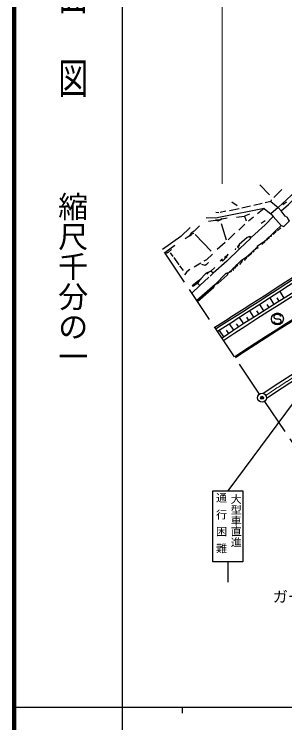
# Model space of a CAD drawing. Units: millimetres, scale not verified. Extents: x 40000 to 680000, y 20000 to 380000.
# Drawn here: x 40000 to 85141, y 202409 to 320586 of the extents above; entities that cross this region are included whole.
import ezdxf
from ezdxf.enums import TextEntityAlignment as Align

# ---------------------------------------------------------------- set-up
doc = ezdxf.new("R2010")
doc.units = ezdxf.units.MM
doc.header["$LTSCALE"] = 1000
doc.header["$PDMODE"] = 32
doc.header["$PDSIZE"] = 500
doc.linetypes.add('CHAIN', pattern=[18.5, 12, -1.5, 3.5, -1.5])
doc.linetypes.add('DASHED', pattern=[7.5, 6, -1.5])
for name, color, linetype, lineweight in [('M-BGD', 7, 'Continuous', 25), ('M-BGD-EXST', 7, 'Continuous', 25), ('M-BMK', 2, 'CHAIN', 13), ('M-BMK-SRVR', 3, 'Continuous', 25), ('M-STR-HTXT', 7, 'Continuous', 13), ('M-STR-STRC', 7, 'Continuous', 25), ('M-STR-STRD', 7, 'Continuous', 25), ('M-TTL', 2, 'Continuous', 140), ('M-TTL-BAND', 7, 'Continuous', 25)]:
    doc.layers.add(name, color=color, linetype=linetype, lineweight=lineweight)
doc.layers.add('M-OTRS', color=6, linetype='Continuous')
doc.styles.add('@ＭＳ ゴシック', font='')
doc.styles.add('ＭＳ ゴシック', font='')
doc.styles.get('@ＭＳ ゴシック').set_extended_font_data('@MS Gothic')
doc.styles.get('ＭＳ ゴシック').set_extended_font_data('MS Gothic')

msp = doc.modelspace()

# ---------------------------------------------------------------- linework, layer by layer
at = {"layer": 'M-BGD'}
for p, q in [((80955, 292118), (82593, 290470)), ((84620, 291371), (83324, 290027)), ((82884, 289620), (82807, 289347)), ((76325, 289278), (77183, 288668)), ((79399, 288571), (77976, 288236)), ((81383, 289012), (79960, 288678)), ((82807, 289347), (81883, 289107)), ((82807, 289347), (84030, 288351)), ((85409, 289259), (84781, 288817)), ((73648, 287544), (74108, 287502)), ((75293, 287727), (74369, 287487)), ((81674, 288162), (74387, 286715)), ((75917, 287846), (77539, 288153)), ((79261, 287252), (78423, 286899)), ((81674, 288162), (80607, 287314)), ((72438, 286087), (73572, 286237)), ((74333, 286317), (74633, 286439)), ((74633, 286439), (74333, 286317)), ((74633, 286439), (75506, 286604)), ((77102, 286713), (78423, 286899)), ((78423, 286899), (78702, 286112)), ((79941, 286735), (79100, 286058)), ((81866, 286131), (81176, 285677)), ((70910, 285280), (70042, 284404)), ((74514, 285705), (75358, 282957)), ((78485, 285554), (77442, 284580)), ((84482, 284947), (83929, 284454)), ((70042, 284404), (69528, 284048)), ((69528, 284048), (69626, 283873)), ((70211, 283854), (72874, 281063)), ((76826, 284076), (75682, 282954)), ((82838, 283730), (82823, 283468)), ((69162, 283591), (68535, 283149)), ((75180, 282535), (73860, 281315)), ((81819, 282631), (81328, 282151)), ((81733, 282744), (81819, 282631)), ((82208, 282964), (82095, 282878)), ((82122, 283077), (82208, 282964)), ((66818, 281982), (65121, 280796)), ((66226, 281353), (65736, 280872)), ((76926, 281509), (76836, 281298)), ((65498, 280762), (65260, 280653)), ((65498, 280762), (65736, 280872)), ((65736, 280872), (65498, 280762)), ((66009, 280795), (66451, 280168)), ((75481, 280265), (75330, 280043)), ((79985, 281055), (79833, 280833)), ((66611, 280004), (67484, 278813)), ((71123, 279051), (70020, 278389)), ((74741, 279737), (74515, 279565)), ((75330, 280043), (75466, 280004)), ((67582, 278637), (68184, 277847)), ((73457, 278330), (72791, 277751)), ((76555, 278013), (76454, 277865)), ((76469, 278126), (76555, 278013)), ((72470, 276721), (70987, 275341)), ((72441, 277556), (72114, 277235)), ((73186, 277374), (72696, 276893)), ((76228, 277693), (75753, 277473)), ((71121, 276336), (70883, 276226)), ((85050, 273249), (84363, 274365)), ((83350, 272195), (82677, 273272)), ((84199, 272723), (83864, 273263)), ((81657, 271131), (80999, 272169)), ((82502, 271664), (82175, 272185)), ((79970, 270055), (79299, 271100)), ((80813, 270594), (80479, 271118)), ((78291, 268969), (77604, 270024)), ((79130, 269513), (78788, 270042)), ((76619, 267872), (75912, 268941)), ((77454, 268422), (77103, 268958)), ((74953, 266764), (74225, 267852)), ((75785, 267320), (75423, 267864))]:
    msp.add_line(p, q, dxfattribs=at)
at = {"layer": 'M-BGD', "linetype": 'DASHED'}
for p, q in [((80939, 257232), (64354, 281938)), ((81775, 255987), (98361, 231281))]:
    msp.add_line(p, q, dxfattribs=at)
at = {"layer": 'M-BGD'}
for points in [[(90292, 293159), (89920, 293411), (89094, 292996), (84030, 288351), (84522, 287798), (85741, 288870), (87979, 291039)], [(85692, 286404), (85570, 286704), (85211, 286895), (84522, 287798), (84030, 288351), (82811, 287279), (83218, 286840), (84536, 285345), (84957, 285166), (85938, 286128)], [(74333, 286317), (73572, 286237), (74045, 286133)], [(69564, 283861), (69528, 284048), (69162, 283591)], [(78837, 283358), (77505, 282201), (77541, 282014), (77264, 281767), (77585, 281440), (79446, 283215), (79324, 283515)], [(82122, 283077), (82586, 283359), (82511, 283409)], [(77541, 282014), (77505, 282201), (77264, 281767)], [(80713, 281646), (80627, 281759), (80238, 281427)], [(75115, 279808), (75481, 280265), (75119, 280132)], [(75481, 280265), (75656, 280363), (75621, 280551)], [(74726, 279476), (74515, 279565), (74352, 279405), (74515, 279565), (74726, 279476), (74851, 279500), (75115, 279808), (74851, 279500)], [(76944, 278346), (76858, 278458), (76469, 278126)], [(76858, 278458), (77322, 278740), (77173, 278841)], [(75512, 277040), (75753, 277473), (75328, 277328), (73541, 275502), (74017, 275722)], [(70354, 275608), (70544, 275968), (69703, 275291), (69902, 275264)], [(70693, 275867), (70544, 275968), (70354, 275608), (70604, 275656)], [(70544, 275968), (70743, 275941), (70883, 276226)]]:
    msp.add_lwpolyline(points, close=True, dxfattribs=at)
for points in [[(81674, 288162), (81748, 288112), (82811, 287279)], [(76858, 278458), (77173, 278841), (77940, 279569), (78743, 280109), (79521, 280774), (79899, 281168), (80238, 281427), (80627, 281759), (80541, 281872), (81733, 282744), (82122, 283077), (82511, 283409), (82838, 283730), (83605, 284457), (84536, 285345), (83218, 286840), (81859, 285483), (79609, 283376), (79324, 283515), (79446, 283215), (77585, 281440), (75448, 279419), (73186, 277374), (72791, 277751), (72441, 277556), (72016, 277410), (70883, 276226), (70743, 275941), (70544, 275968), (70693, 275867), (70604, 275656), (70987, 275341), (69640, 274064)], [(74387, 286715), (73638, 286573), (72005, 286629)], [(69360, 285008), (67817, 283529), (64761, 281332)], [(69840, 284107), (69926, 283994), (69626, 283873)], [(83605, 284457), (83691, 284344), (83201, 283863)], [(73093, 280588), (72050, 279614), (71637, 279407)], [(78743, 280109), (78817, 280058), (78338, 279515)], [(79521, 280774), (79607, 280661), (79054, 280168)], [(72394, 279163), (72067, 278842), (71841, 278670), (71295, 278825)], [(77940, 279569), (78038, 279393), (77559, 278850)], [(69319, 277997), (68805, 277641), (68389, 277110)], [(70477, 272817), (73541, 275502), (75328, 277328), (75753, 277473), (76469, 278126), (76858, 278458)], [(70570, 272679), (73300, 275069), (73541, 275502), (70477, 272817)]]:
    msp.add_lwpolyline(points, dxfattribs=at)
for centre, radius, start, end in [((249339, 17907), 305739, 112.24961, 123.50924), ((249339, 17907), 305439, 112.19961, 123.50996), ((249339, 17907), 304939, 112.11318, 123.51115), ((248571, 7533), 312000, 110.99199, 123.87479), ((248571, 7533), 311500, 110.95481, 123.87479), ((248571, 7533), 308200, 111.6587, 123.87479), ((248571, 7533), 308000, 111.6587, 123.87479), ((348413, -154906), 504688, 122.05627, 123.00679), ((348413, -154906), 504388, 122.05584, 123.00627), ((348413, -154906), 503888, 122.05512, 123.00541)]:
    msp.add_arc(centre, radius, start, end, dxfattribs=at)
at = {"layer": 'M-BGD-EXST'}
for points in [[(83629, 269795), (83654, 269790), (83680, 269786), (83705, 269781), (83731, 269777), (83756, 269773), (83781, 269769), (83807, 269766), (83832, 269763), (83858, 269761), (83883, 269759), (83905, 269758), (83926, 269758), (83947, 269758), (83968, 269758), (83989, 269759), (84010, 269759), (84031, 269759), (84052, 269759), (84074, 269759), (84095, 269759), (84106, 269759), (84118, 269758), (84130, 269758), (84142, 269757), (84153, 269756), (84165, 269755), (84177, 269754), (84188, 269752), (84200, 269751), (84211, 269749), (84218, 269748), (84225, 269746), (84232, 269745), (84239, 269744), (84246, 269742), (84253, 269741), (84260, 269739), (84267, 269737), (84273, 269735), (84280, 269733), (84286, 269731), (84292, 269729), (84298, 269727), (84304, 269725), (84310, 269722), (84316, 269720), (84322, 269717), (84327, 269715), (84333, 269712), (84339, 269710), (84345, 269707), (84351, 269704), (84356, 269701), (84362, 269698), (84368, 269695), (84373, 269691), (84379, 269688), (84384, 269684), (84389, 269680), (84394, 269677), (84401, 269671), (84408, 269664), (84414, 269658), (84420, 269652), (84427, 269645)], [(83378, 269218), (83373, 269226), (83368, 269234), (83364, 269241), (83359, 269249), (83354, 269257), (83350, 269265), (83346, 269273), (83343, 269281), (83340, 269289), (83337, 269298), (83335, 269306), (83333, 269313), (83332, 269321)]]:
    msp.add_lwpolyline(points, dxfattribs=at)
msp.add_circle((83895, 269759), 1000, dxfattribs=at)
for centre, radius, start, end in [((83604, 270138), 298, 172.36814, 193.72008), ((83596, 270131), 290, 150.0708, 170.82171), ((83604, 270138), 298, 193.7824, 222.17001), ((83769, 270030), 491, 135.15085, 149.93667), ((83713, 270238), 445, 222.25697, 242.81644), ((83671, 270136), 347, 114.63796, 136.08554), ((83805, 270421), 650, 242.95506, 254.28289), ((83772, 269913), 591, 100.05395, 114.52623), ((83862, 269421), 1092, 90.54544, 100.1869), ((83881, 269256), 1257, 82.47698, 91.3279), ((83954, 269799), 709, 69.27414, 82.6429), ((84057, 270070), 419, 50.33996, 69.2792), ((84063, 270089), 401, 40.39427, 49.36849), ((83983, 269998), 521, 31.07407, 42.21432), ((84169, 269413), 346, 0.82024, 42.03911), ((84268, 270170), 188, 15.48494, 31.07407), ((84350, 270198), 101, 353.24514, 12.74605), ((83732, 269494), 449, 217.94831, 228.20445), ((83740, 269515), 470, 229.12381, 248.26742), ((83836, 269755), 728, 248.31346, 261.14941), ((83911, 270247), 1226, 261.2217, 270.98278), ((83928, 270293), 1272, 270.15164, 279.41634), ((84019, 269744), 715, 279.49367, 291.46503), ((84124, 269477), 428, 291.45807, 309.06252), ((84175, 269409), 344, 309.52638, 337.1503), ((84167, 269405), 349, 338.2637, 2.05452)]:
    msp.add_arc(centre, radius, start, end, dxfattribs=at)
at = {"layer": 'M-BMK'}
msp.add_arc((248569, 7533), 299998, 104.91913, 123.73132, dxfattribs=at)
at = {"layer": 'M-BMK-SRVR'}
msp.add_circle((81357, 256610), 750, dxfattribs=at)
msp.add_point((81357, 256610), dxfattribs=at)
at = {"layer": 'M-OTRS'}
msp.add_point((81357, 256610), dxfattribs=at)
at = {"layer": 'M-STR-HTXT'}
msp.add_line((74669, 292295), (74669, 338938), dxfattribs=at)
at = {"layer": 'M-STR-STRC'}
for p, q in [((92308, 263622), (75655, 241088)), ((73151, 241088), (78159, 241088)), ((73151, 229283), (73151, 241088)), ((78159, 241088), (78159, 229283)), ((78159, 229283), (73151, 229283)), ((75623, 229283), (75623, 225887))]:
    msp.add_line(p, q, dxfattribs=at)
at = {"layer": 'M-STR-STRD'}
for radius, start, end in [(300500, 104.88282, 123.76825), (299500, 104.88311, 123.76782)]:
    msp.add_arc((248571, 7533), radius, start, end, dxfattribs=at)
at = {"layer": 'M-TTL'}
msp.add_line((40000, 380000), (40000, 20000), dxfattribs=at)
at = {"layer": 'M-TTL-BAND'}
for p, q in [((58000, 370000), (58000, 20000)), ((40000, 205000), (579000, 205000)), ((68000, 205000), (68000, 204000))]:
    msp.add_line(p, q, dxfattribs=at)

# ---------------------------------------------------------------- texts
at = {"layer": 'M-STR-HTXT', "style": 'ＭＳ ゴシック'}
msp.add_text('ガードパイプ', height=1833, dxfattribs=at).set_placement((90634, 221982), align=Align.BOTTOM_CENTER)
at = {"layer": 'M-STR-STRC', "style": '@ＭＳ ゴシック'}
msp.add_text('大型車直進', height=1320, rotation=270, dxfattribs=at).set_placement((77648, 240626), align=Align.TOP_LEFT)
at = {"layer": 'M-STR-STRC', "insert": (73708, 235239), "char_height": 1320, "attachment_point": 8, "rotation": 270, "style": '@ＭＳ ゴシック'}
msp.add_mtext('\\T1.56;通行困難', dxfattribs=at)
at = {"layer": 'M-TTL-BAND', "style": '@ＭＳ ゴシック', "width": 1.4}
msp.add_text('平  面  図', height=3666, rotation=270, dxfattribs=at).set_placement((49777, 306475), align=Align.MIDDLE_RIGHT)
at = {"layer": 'M-TTL-BAND', "style": '@ＭＳ ゴシック'}
msp.add_text('縮尺千分の一', height=3666, rotation=270, dxfattribs=at).set_placement((49777, 261030), align=Align.MIDDLE_RIGHT)

doc.saveas('drawing.dxf')
